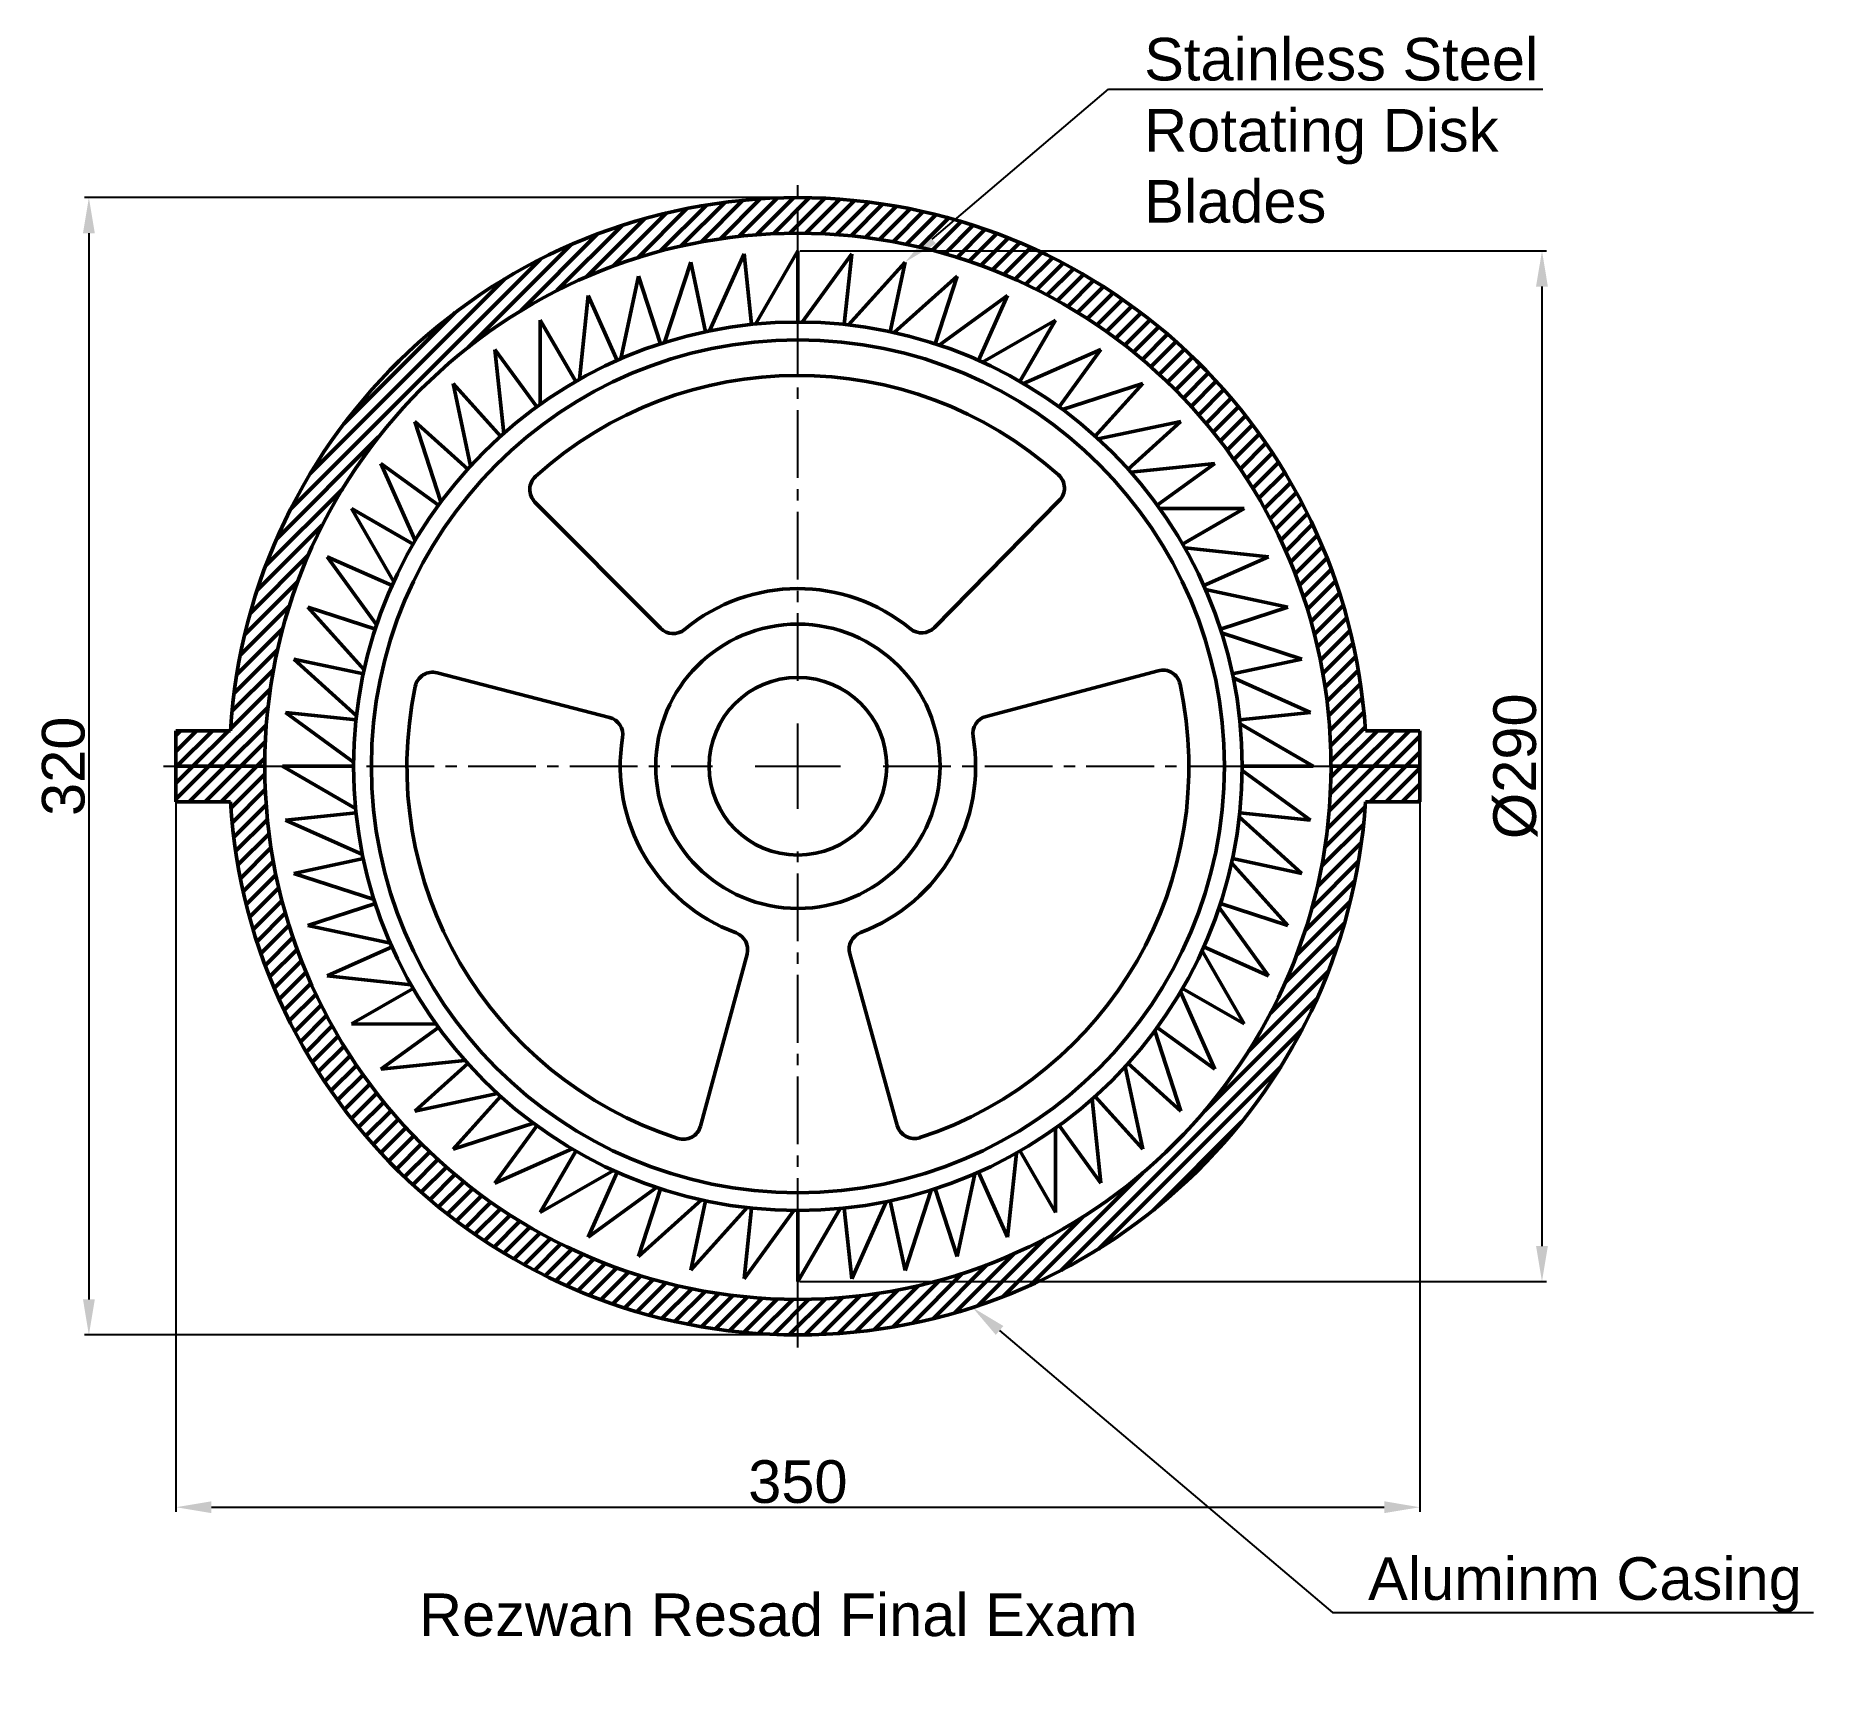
# Model space of a CAD drawing. Header units: millimetres. Extents: x 2101 to 2602, y 1429 to 1893.
import ezdxf
from ezdxf import colors
from ezdxf.entities.mleader import LeaderData, LeaderLine
from ezdxf.math import Vec2, Vec3

# ---------------------------------------------------------------- set-up
doc = ezdxf.new("R2010")
doc.units = ezdxf.units.MM
doc.linetypes.add('CENTER2', pattern=[28.575, 19.05, -3.175, 3.175, -3.175])
for name, color, linetype, lineweight in [('Annotations', 1, 'Continuous', 30), ('Casing', 2, 'Continuous', 50), ('Rotating Disk', 3, 'Continuous', 50)]:
    doc.layers.add(name, color=color, linetype=linetype, lineweight=lineweight)
doc.styles.add('FINAL DIM TEXT', font='arial.ttf', dxfattribs={"height": 12})
doc.dimstyles.new('FINAL 1', dxfattribs={"dimtxt": 12, "dimasz": 10, "dimexe": 1.25, "dimexo": 0.625, "dimgap": 1, "dimtad": 1, "dimdsep": 46, "dimtxsty": 'FINAL DIM TEXT', "dimcen": 3.5, "dimadec": 0, "dimazin": 0, "dimtfac": 1, "dimtmove": 0, "dimatfit": 3, "dimfxl": 1, "dimarcsym": 0})

# ---------------------------------------------------------------- blocks, each defined once
blk = doc.blocks.new('*U15')
for p, q in [((-38.41, -34.85), (-73.75, 0.67)), ((38.63, -34.63), (73.77, 1.09))]:
    blk.add_line(p, q)
for centre, radius, start, end in [((0.22, -73.68), 110, 48.1997, 132.1278), ((-70.21, 4.2), 5, 132.1278, 224.8572), ((70.21, 4.6), 5, 315.4703, 48.1997), ((0.22, -73.68), 50, 50.6862, 129.6413), ((-34.87, -31.32), 5, 224.8572, 309.6413), ((35.07, -31.12), 5, 230.6862, 315.4703)]:
    blk.add_arc(centre, radius, start, end)
blk = doc.blocks.new('*U16')
at = {"color": 0, "linetype": 'ByBlock', "lineweight": -2, "transparency": 16777216}
blk.add_blockref('*U15', (2680.84, 1761.33), dxfattribs=at)
for p, rotation in [((2617.37, 1650.62), 120), ((2744.98, 1651.01), 240)]:
    blk.add_blockref('*U15', p, dxfattribs=dict(at, rotation=rotation))
blk = doc.blocks.new('*U17')
for p, q in [((5.95, 10.28), (-5.95, -10.28)), ((5.95, -9.72), (5.95, 10.28))]:
    blk.add_line(p, q)
blk = doc.blocks.new('*U18')
at = {"color": 0, "linetype": 'ByBlock', "lineweight": -2, "transparency": 16777216}
for p, rotation in [((2661.06, 1821.01), 5.999999999999904), ((2689.22, 1822.26), 354.0000000000001), ((2703.25, 1820.67), 348.0000000000001), ((2647.23, 1818.19), 11.99999999999996), ((2717.03, 1817.62), 342.0000000000001), ((2633.77, 1813.94), 17.99999999999995), ((2730.42, 1813.15), 336), ((2620.83, 1808.3), 23.99999999999997), ((2743.26, 1807.3), 329.9999999999999), ((2608.55, 1801.35), 29.99999999999996), ((2755.43, 1800.14), 324.0000000000001), ((2597.06, 1793.15), 35.99999999999997), ((2766.78, 1791.75), 318), ((2586.49, 1783.79), 41.99999999999999), ((2777.19, 1782.22), 312), ((2576.96, 1773.38), 47.99999999999996), ((2786.55, 1771.65), 306.0000000000001), ((2568.57, 1762.03), 53.99999999999999), ((2794.75, 1760.17), 300.0000000000001), ((2561.42, 1749.86), 59.99999999999999), ((2801.71, 1747.89), 294), ((2555.57, 1737.01), 65.99999999999997), ((2807.34, 1734.94), 288.0000000000001), ((2551.1, 1723.63), 72), ((2811.59, 1721.49), 282), ((2548.05, 1709.84), 77.99999999999999), ((2814.42, 1707.66), 275.9999999999999), ((2546.46, 1695.82), 83.99999999999999), ((2815.78, 1693.61), 270.0000000000001), ((2546.34, 1681.7), 89.99999999999997), ((2815.66, 1679.49), 264), ((2547.7, 1667.66), 95.99999999999999), ((2814.07, 1665.47), 258), ((2550.53, 1653.83), 102), ((2811.02, 1651.69), 252.0000000000001), ((2554.78, 1640.37), 108), ((2806.55, 1638.3), 246), ((2560.41, 1627.43), 114), ((2800.7, 1625.45), 240), ((2567.37, 1615.14), 120), ((2793.55, 1613.29), 233.9999999999999), ((2575.57, 1603.66), 126), ((2785.16, 1601.94), 228), ((2584.93, 1593.09), 132), ((2775.63, 1591.52), 222.0000000000001), ((2595.34, 1583.56), 138), ((2765.06, 1582.17), 216), ((2606.69, 1575.17), 144), ((2753.57, 1573.96), 210), ((2618.86, 1568.01), 150), ((2741.29, 1567.01), 204), ((2631.7, 1562.17), 156.0000000000001), ((2728.35, 1561.37), 198), ((2645.09, 1557.69), 162), ((2658.87, 1554.65), 168), ((2714.89, 1557.12), 192), ((2672.9, 1553.06), 174.0000000000001), ((2687.01, 1552.94), 180), ((2701.06, 1554.3), 185.9999999999999)]:
    blk.add_blockref('*U17', p, dxfattribs=dict(at, rotation=rotation))
blk.add_blockref('*U17', (2675.11, 1822.37), dxfattribs=at)
blk = doc.blocks.new('Rotating disk Block')
for radius in [125, 120, 40, 25]:
    blk.add_circle((2681.06, 1687.66), radius)
for name in ['*U18', '*U16']:
    blk.add_blockref(name, (0, 0))
blk = doc.blocks.new('Casing Block')
h = blk.add_hatch()
h.set_pattern_fill('ANSI31', color=256)
h.paths.add_polyline_path([(2465.87, 1687.66), (2490.87, 1687.66), (2490.87, 1697.66), (2475.56, 1697.66, 0.939336), (2156.19, 1697.66), (2140.87, 1697.66), (2140.87, 1687.66), (2165.87, 1687.66, -1)])
for p, q in [((2140.87, 1687.66), (2140.87, 1697.66)), ((2140.87, 1697.66), (2156.19, 1697.66)), ((2490.87, 1697.66), (2475.56, 1697.66)), ((2490.87, 1687.66), (2490.87, 1697.66)), ((2165.87, 1687.66), (2140.87, 1687.66)), ((2465.87, 1687.66), (2490.87, 1687.66))]:
    blk.add_line(p, q)
for radius, start, end in [(160, 3.5833, 176.4167), (150, 0, 180)]:
    blk.add_arc((2315.87, 1687.66), radius, start, end)
blk = doc.blocks.new('*D10')
at = {"layer": 'Annotations', "color": 0, "lineweight": -2, "transparency": 16777216}
for p, q in [((2140.87, 1687.03), (2140.87, 1477.92)), ((2490.87, 1687.03), (2490.87, 1477.92)), ((2150.87, 1479.17), (2480.87, 1479.17))]:
    blk.add_line(p, q, dxfattribs=at)
at = {"layer": 'Annotations', "color": 0, "transparency": 16777216}
for points in [[(2150.87, 1480.84), (2150.87, 1477.51), (2140.87, 1479.17)], [(2480.87, 1480.84), (2480.87, 1477.51), (2490.87, 1479.17)]]:
    blk.add_solid(points, dxfattribs=at)
at = {"layer": 'Defpoints', "color": 0, "transparency": 16777216}
for p in [(2140.87, 1687.66), (2490.87, 1687.66), (2490.87, 1479.17)]:
    blk.add_point(p, dxfattribs=at)
at = {"layer": 'Annotations', "color": 0, "transparency": 16777216, "insert": (2315.87, 1486.3), "char_height": 12, "attachment_point": 5, "style": 'FINAL DIM TEXT'}
blk.add_mtext('350', dxfattribs=at)
blk = doc.blocks.new('*D11')
at = {"layer": 'Annotations', "color": 0, "lineweight": -2, "transparency": 16777216}
for p, q in [((2315.25, 1847.66), (2115.13, 1847.66)), ((2116.38, 1837.66), (2116.38, 1537.66)), ((2315.25, 1527.66), (2115.13, 1527.66))]:
    blk.add_line(p, q, dxfattribs=at)
at = {"layer": 'Annotations', "color": 0, "transparency": 16777216}
for points in [[(2114.72, 1837.66), (2118.05, 1837.66), (2116.38, 1847.66)], [(2114.72, 1537.66), (2118.05, 1537.66), (2116.38, 1527.66)]]:
    blk.add_solid(points, dxfattribs=at)
at = {"layer": 'Defpoints', "color": 0, "transparency": 16777216}
for p in [(2315.87, 1847.66), (2116.38, 1527.66), (2315.87, 1527.66)]:
    blk.add_point(p, dxfattribs=at)
at = {"layer": 'Annotations', "color": 0, "transparency": 16777216, "insert": (2109.25, 1687.66), "char_height": 12, "attachment_point": 5, "rotation": 90, "style": 'FINAL DIM TEXT'}
blk.add_mtext('320', dxfattribs=at)
blk = doc.blocks.new('*U12')
at = {"color": 0, "linetype": 'CENTER2', "transparency": 16777216}
for p, q in [((0, 24), (0, 163.5)), ((-178.5, 0), (-24, 0)), ((24, 0), (175, 0)), ((0, -163.5), (0, -24))]:
    blk.add_line(p, q, dxfattribs=at)
at = {"color": 0, "linetype": 'Continuous', "transparency": 16777216}
for p, q in [((0, -12), (0, 12)), ((-12, 0), (12, 0))]:
    blk.add_line(p, q, dxfattribs=at)
blk = doc.blocks.new('*D23')
at = {"layer": 'Annotations', "color": 0, "lineweight": -2, "transparency": 16777216}
for p, q in [((2316.5, 1832.66), (2526.49, 1832.66)), ((2525.24, 1822.66), (2525.24, 1552.66)), ((2316.5, 1542.66), (2526.49, 1542.66))]:
    blk.add_line(p, q, dxfattribs=at)
at = {"layer": 'Annotations', "color": 0, "transparency": 16777216}
for points in [[(2523.57, 1822.66), (2526.9, 1822.66), (2525.24, 1832.66)], [(2523.57, 1552.66), (2526.9, 1552.66), (2525.24, 1542.66)]]:
    blk.add_solid(points, dxfattribs=at)
at = {"layer": 'Defpoints', "color": 0, "transparency": 16777216}
for p in [(2315.87, 1832.66), (2315.87, 1542.66), (2525.24, 1542.66)]:
    blk.add_point(p, dxfattribs=at)
at = {"layer": 'Annotations', "color": 0, "transparency": 16777216, "insert": (2517.77, 1687.66), "char_height": 12, "attachment_point": 5, "rotation": 90, "style": 'FINAL DIM TEXT'}
blk.add_mtext('%%C290', dxfattribs=at)

msp = doc.modelspace()

# ---------------------------------------------------------------- block references
at = {"linetype": 'CENTER2'}
msp.add_blockref('*U12', (2315.874, 1687.656), dxfattribs=at)
at = {"layer": 'Casing'}
msp.add_blockref('Casing Block', (0, 0), dxfattribs=at)
at = {"layer": 'Casing', "rotation": 180}
msp.add_blockref('Casing Block', (4631.747, 3375.311), dxfattribs=at)
at = {"layer": 'Rotating Disk'}
msp.add_blockref('Rotating disk Block', (-365.186, 0), dxfattribs=at)

# ---------------------------------------------------------------- texts
at = {"layer": 'Annotations', "insert": (2209.272, 1454.907), "char_height": 12, "attachment_point": 1, "style": 'FINAL DIM TEXT'}
msp.add_mtext_dynamic_manual_height_columns('Rezwan Resad Final Exam', width=236.65952, gutter_width=60, heights=[0], dxfattribs=at)

# ---------------------------------------------------------------- dimensions: what is measured, and where the dimension line sits
at = {"layer": 'Annotations'}
dim = msp.add_linear_dim(base=(2116.382, 1527.656), p1=(2315.874, 1847.656), p2=(2315.874, 1527.656), angle=90, dimstyle='FINAL 1', dxfattribs=at)
dim.commit()
dim.dimension.update_dxf_attribs({"geometry": '*D11', "text_midpoint": (2109.251, 1687.656)})
dim = msp.add_linear_dim(base=(2525.236, 1542.656), p1=(2315.874, 1832.656), p2=(2315.874, 1542.656), angle=90, text='%%C<>', dimstyle='FINAL 1', dxfattribs=at)
dim.commit()
dim.dimension.update_dxf_attribs({"geometry": '*D23', "text_midpoint": (2517.773, 1687.656)})
dim = msp.add_linear_dim(base=(2490.874, 1479.173), p1=(2140.874, 1687.656), p2=(2490.874, 1687.656), dimstyle='FINAL 1', dxfattribs=at)
dim.commit()
dim.dimension.update_dxf_attribs({"geometry": '*D10', "text_midpoint": (2315.874, 1486.304)})

# ---------------------------------------------------------------- leaders
ml = msp.add_multileader_mtext('Standard', dxfattribs=at)
ml.set_content('Stainless Steel\\PRotating Disk\\PBlades', color=256, style='FINAL DIM TEXT')
ml.set_leader_properties()
ml.build(insert=Vec2(0, 0))
ml.multileader.update_dxf_attribs({"text_left_attachment_type": 6, "arrow_head_size": 10})
ctx = ml.context
ctx.base_point, ctx.char_height, ctx.arrow_head_size, ctx.plane_origin = Vec3(2411.312, 1878.232), 12, 10, Vec3(2346.021, 1829.487)
ctx.left_attachment = 6
notes = []
notes.append((ctx, [(0, (1, 1, 0), (2403.312, 1878.232), (1, 0), 8, [(0, [(2346.021, 1829.487)], 0, [])])]))
ctx.mtext.insert, ctx.mtext.flow_direction = Vec3(2413.312, 1892.632), 5
ml = msp.add_multileader_mtext('Standard', dxfattribs=at)
ml.set_content('Aluminm Casing', color=256, style='FINAL DIM TEXT')
ml.set_leader_properties()
ml.build(insert=Vec2(0, 0))
ml.multileader.update_dxf_attribs({"text_left_attachment_type": 6, "arrow_head_size": 10})
ctx = ml.context
ctx.base_point, ctx.char_height, ctx.arrow_head_size, ctx.plane_origin = Vec3(2474.32, 1449.566), 12, 10, Vec3(2364.99, 1535.381)
ctx.left_attachment = 6
notes.append((ctx, [(0, (1, 1, 0), (2466.32, 1449.566), (1, 0), 8, [(0, [(2364.99, 1535.381)], 0, [])])]))
ctx.mtext.insert, ctx.mtext.flow_direction = Vec3(2476.32, 1465.094), 5
for ctx, leaders in notes:
    for number, flags, end, landing, length, lines in leaders:
        leader = LeaderData()
        leader.index, (leader.has_last_leader_line, leader.has_dogleg_vector, leader.attachment_direction) = number, flags
        leader.last_leader_point, leader.dogleg_vector, leader.dogleg_length = Vec3(end), Vec3(landing), length
        for number, points, colour, breaks in lines:
            line = LeaderLine()
            line.index, line.vertices, line.color, line.breaks = number, Vec3.list(points), colors.encode_raw_color(colour), breaks
            leader.lines.append(line)
        ctx.leaders.append(leader)

doc.saveas('drawing.dxf')
